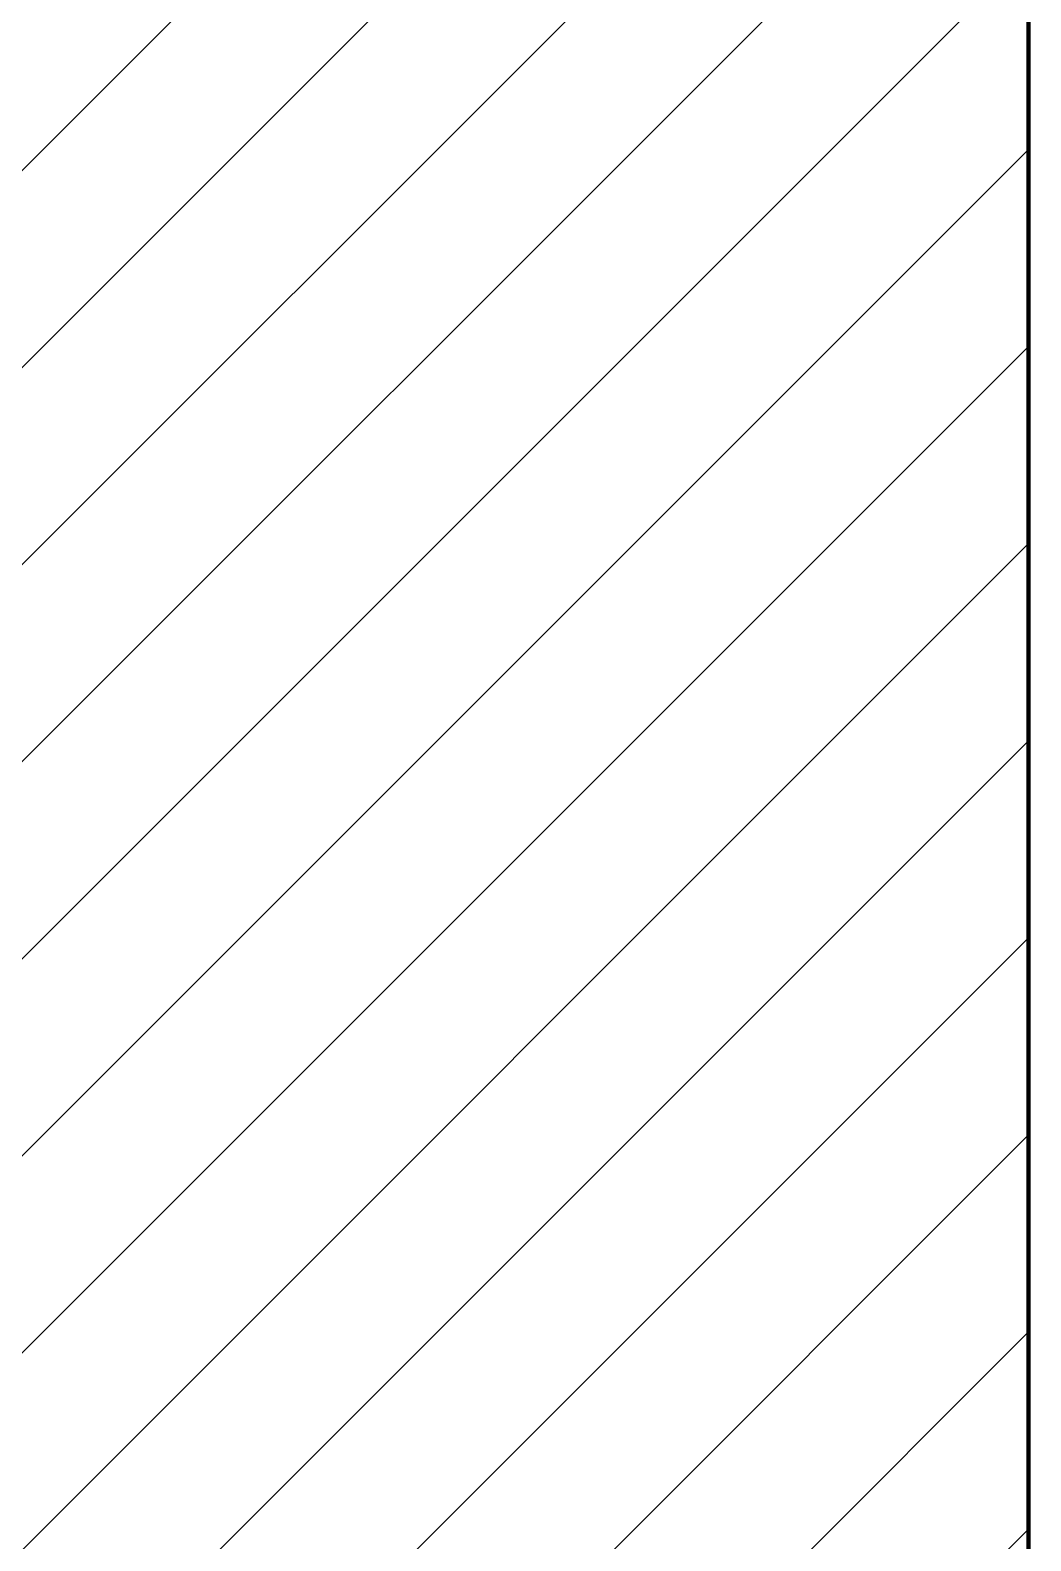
# Model space of a CAD drawing. Extents: x -3450 to 27857, y -1288 to 11880.
# Drawn here: x 25377.6 to 25605.5, y 98.4 to 442.6 of the extents above; entities that cross this region are included whole.
import ezdxf

# ---------------------------------------------------------------- set-up
doc = ezdxf.new("R2010")
doc.units = 0
doc.layers.add('188K-SM-03-F20-MECH-EQ-Y2257103$0$M MOVE-IN AREA', color=8, linetype='Continuous')

# ---------------------------------------------------------------- blocks, each defined once
blk = doc.blocks.new('188K-SM-03-F20-MECH-EQ-Y2257103')
at = {"layer": '188K-SM-03-F20-MECH-EQ-Y2257103$0$M MOVE-IN AREA'}
h = blk.add_hatch(dxfattribs=at)
h.set_pattern_fill('ANSI31', color=256, scale=10)
h.paths.add_polyline_path([(25605, 1795), (25605, 45), (25355, 45), (25355, 1585), (25065, 1585), (25065, 185), (24885, 185), (24885, 1795)])
h.paths.add_polyline_path([(25279.924, 1628.571), (25279.924, 1751.429), (25219.924, 1751.429), (25219.924, 1628.571)], flags=24)
h.paths.add_polyline_path([(25418.571, 967.637), (25541.429, 967.637), (25541.429, 1027.637), (25418.571, 1027.637)], flags=24)
h.paths.add_polyline_path([(24916.429, 1051.775), (25033.571, 1051.775), (25033.571, 1111.775), (24916.429, 1111.775)], flags=24)
at = {"layer": '188K-SM-03-F20-MECH-EQ-Y2257103$0$M MOVE-IN AREA', "const_width": 1}
blk.add_lwpolyline([(25605, 1795), (25605, 45), (25355, 45), (25355, 1585), (25065, 1585), (25065, 185), (24885, 185), (24885, 1795)], close=True, dxfattribs=at)

msp = doc.modelspace()

# ---------------------------------------------------------------- block references
msp.add_blockref('188K-SM-03-F20-MECH-EQ-Y2257103', (0, 0))

doc.saveas('drawing.dxf')
